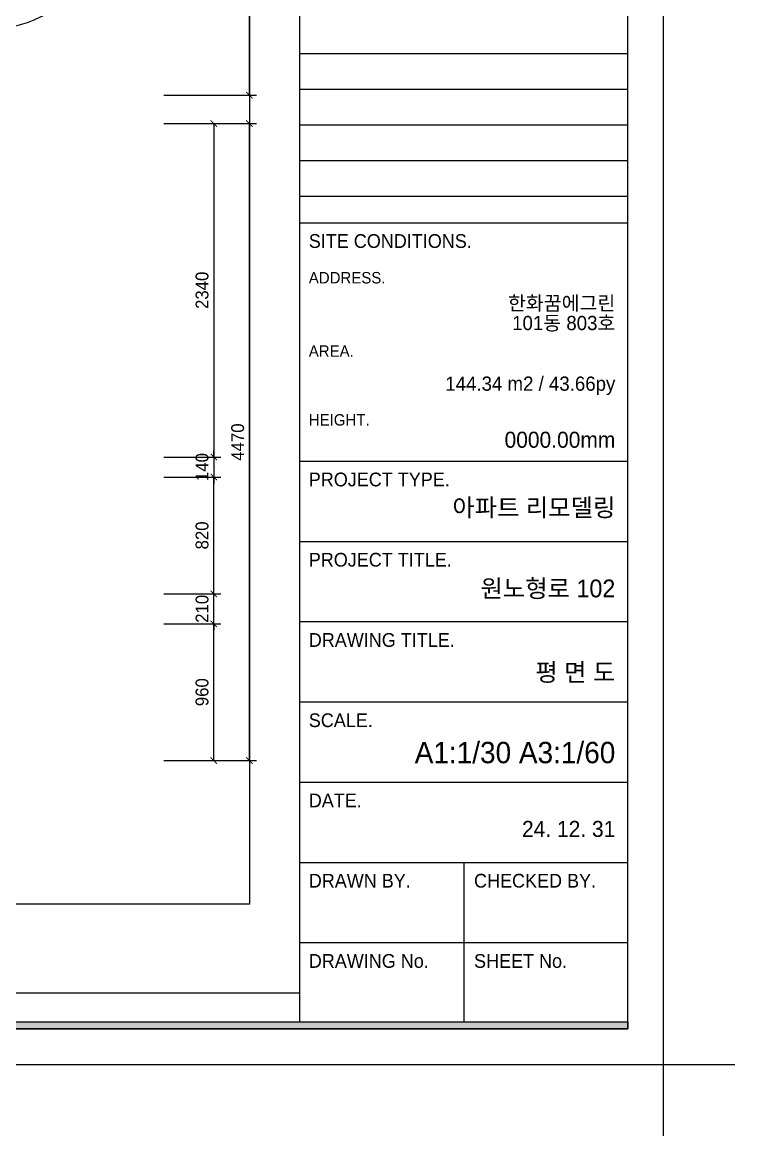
# Model space of a CAD drawing. Header units: millimetres. Extents: x -551172 to 232469, y -3435 to 261611.
# Drawn here: x 132580 to 137579, y 78703 to 86516 of the extents above; entities that cross this region are included whole.
import ezdxf
from ezdxf.enums import TextEntityAlignment as Align

# ---------------------------------------------------------------- set-up
doc = ezdxf.new("R2010")
doc.units = ezdxf.units.MM
doc.header["$LTSCALE"] = 10
doc.header["$PDMODE"] = 3
doc.layers.get('DEFPOINTS').update_dxf_attribs({"color": 248})
for name, color, linetype in [('07-DIM WAL', 5, 'Continuous'), ('F-SYM', 7, 'Continuous'), ('FORM(YOURNAME)-11', 1, 'Continuous'), ('도면층5', 5, 'Continuous')]:
    doc.layers.add(name, color=color, linetype=linetype)
doc.styles.add('YOURNAME', font='HY울릉도M.TTF')
doc.dimstyles.new('YOURNAME-50', dxfattribs={"dimscale": 50, "dimtxt": 1.8, "dimasz": 0.9, "dimexe": 1, "dimexo": 3, "dimgap": 0.7, "dimtad": 1, "dimdec": 0, "dimzin": 0, "dimdsep": 46, "dimtxsty": 'YOURNAME', "dimblk": 'ARCHTICK', "dimcen": 0, "dimclrd": 1, "dimclre": 1, "dimclrt": 7, "dimadec": 0, "dimazin": 0, "dimtfac": 1, "dimtdec": 0, "dimtix": 1, "dimtmove": 2, "dimatfit": 3, "dimldrblk": 'ARCHTICK', "dimfxl": 1, "dimtolj": 1, "dimtzin": 0, "dimarcsym": 0})

# ---------------------------------------------------------------- blocks, each defined once
blk = doc.blocks.new('FORM-PLAN')
at = {"layer": 'FORM(YOURNAME)-11'}
h = blk.add_hatch(color=256, dxfattribs=at)
h.dxf.hatch_style = 1
h.paths.add_polyline_path([(-71444, 55115), (10556, 55115), (10556, 54915), (-71444, 54915)])
h.paths.add_polyline_path([(-71444, -2085), (10556, -2085), (10556, -2285), (-71444, -2285)])
at = {"layer": 'DEFPOINTS', "color": 158}
for p, q in [((1346, 54915), (1346, -2085)), ((1346, -1285), (-71444, -1285))]:
    blk.add_line(p, q, dxfattribs=at)
for points in [[(-71444, -2285), (10556, -2285), (10556, 55115), (-71444, 55115)], [(-69444, 53115), (-64, 53115), (-64, 1215), (-69444, 1215)]]:
    blk.add_lwpolyline(points, close=True, dxfattribs=at)
at = {"layer": 'DEFPOINTS', "color": 1}
blk.add_lwpolyline([(11556, -5285), (11556, -3285), (13556, -3285)], dxfattribs=at)
at = {"layer": 'FORM(YOURNAME)-11', "color": 14}
for p, q in [((1346, 25093), (10556, 25093)), ((1346, 24093), (10556, 24093)), ((1346, 23093), (10556, 23093)), ((1346, 22093), (10556, 22093)), ((1346, 21093), (10556, 21093)), ((1346, 20344), (10556, 20344)), ((1346, 13651), (10556, 13651)), ((1346, 11398), (10556, 11398)), ((1346, 9146), (10556, 9146)), ((1346, 6893), (10556, 6893)), ((1346, 4641), (10556, 4641)), ((1346, 2388), (10556, 2388)), ((5951, 2388), (5951, -2085)), ((1346, 136), (10556, 136))]:
    blk.add_line(p, q, dxfattribs=at)
at = {"layer": 'FORM(YOURNAME)-11', "color": 250}
blk.add_lwpolyline([(-72444, -3285), (11556, -3285), (11556, 56115), (-72444, 56115)], close=True, dxfattribs=at)
at = {"layer": 'FORM(YOURNAME)-11'}
blk.add_lwpolyline([(-71444, -2085), (10556, -2085), (10556, -2285), (-71444, -2285)], close=True, dxfattribs=at)
at = {"layer": 'FORM(YOURNAME)-11', "color": 14, "style": 'YOURNAME'}
for s, height, p in [('SITE CONDITIONS.', 386.14, (1603, 19829)), ('PROJECT TYPE.', 386.14, (1603, 13136)), ('PROJECT TITLE.', 386.14, (1603, 10883)), ('DRAWING TITLE.', 386.14, (1603, 8631)), ('SCALE.', 386.1, (1603, 6378)), ('DATE.', 386.1, (1603, 4126)), ('DRAWN BY.', 386.1, (1603, 1873)), ('CHECKED BY.', 386.14, (6240, 1873)), ('DRAWING No.', 386.14, (1603, -379)), ('SHEET No.', 386.1, (6240, -379))]:
    blk.add_text(s, height=height, dxfattribs=at).set_placement(p, align=Align.MIDDLE_LEFT)
at = {"layer": 'FORM(YOURNAME)-11', "color": 251, "style": 'YOURNAME'}
for s, p in [('ADDRESS.', (1603, 18799)), ('AREA.', (1603, 16740)), ('HEIGHT.', (1603, 14809))]:
    blk.add_text(s, height=321.8, dxfattribs=at).set_placement(p, align=Align.MIDDLE_LEFT)
at = {"layer": 'FORM(YOURNAME)-11', "color": 3, "style": 'YOURNAME'}
for tag, height, p in [('1', 450, (9905, 18188)), ('2', 450, (9905, 17544)), ('3', 450, (9905, 16257)), ('4', 450, (9905, 14326)), ('5', 515, (9905, 12009)), ('6', 515, (9905, 9757)), ('7', 515, (9905, 7504)), ('8', 515, (9905, 5252)), ('9', 515, (9905, 2999)), ('10', 515, (5655, 811)), ('11', 515, (9905, 747)), ('12', 515, (5655, -1441)), ('13', 515, (9905, -1441))]:
    blk.add_attdef(tag, text='', height=height, dxfattribs=at).set_placement(p, align=Align.MIDDLE_RIGHT)
blk = doc.blocks.new('_ArchTick')
at = {"color": 0, "linetype": 'ByBlock', "const_width": 0.15}
blk.add_lwpolyline([(-0.5, -0.5), (0.5, 0.5)], dxfattribs=at)
blk = doc.blocks.new('*D620')
at = {"layer": '07-DIM WAL', "color": 1, "lineweight": -2, "transparency": 16777216}
for p, q in [((133573.9, 85805.3), (134223.9, 85805.3)), ((134173.9, 81335.3), (134173.9, 85805.3)), ((133573.9, 81335.3), (134223.9, 81335.3))]:
    blk.add_line(p, q, dxfattribs=at)
at = {"layer": 'DEFPOINTS', "color": 0, "transparency": 16777216}
for p in [(133423.9, 85805.3), (134173.9, 85805.3), (133423.9, 81335.3)]:
    blk.add_point(p, dxfattribs=at)
at = {"layer": '07-DIM WAL', "color": 1, "lineweight": -2, "transparency": 16777216, "xscale": 45, "yscale": 45, "zscale": 45}
for p, rotation in [((134173.9, 85805.3), 90), ((134173.9, 81335.3), 270)]:
    blk.add_blockref('_ArchTick', p, dxfattribs=dict(at, rotation=rotation))
at = {"layer": '07-DIM WAL', "color": 7, "transparency": 16777216, "insert": (134092.1, 83570.3), "char_height": 90, "attachment_point": 5, "rotation": 90, "style": 'YOURNAME'}
blk.add_mtext('\\A1;4470', dxfattribs=at)
blk = doc.blocks.new('*D621')
at = {"layer": '07-DIM WAL', "color": 1, "lineweight": -2, "transparency": 16777216}
for p, q in [((133573.9, 87535.3), (134223.9, 87535.3)), ((134173.9, 86005.3), (134173.9, 87535.3)), ((133573.9, 86005.3), (134223.9, 86005.3))]:
    blk.add_line(p, q, dxfattribs=at)
at = {"layer": 'DEFPOINTS', "color": 0, "transparency": 16777216}
for p in [(133423.9, 87535.3), (134173.9, 87535.3), (133423.9, 86005.3)]:
    blk.add_point(p, dxfattribs=at)
at = {"layer": '07-DIM WAL', "color": 1, "lineweight": -2, "transparency": 16777216, "xscale": 45, "yscale": 45, "zscale": 45}
for p, rotation in [((134173.9, 87535.3), 90), ((134173.9, 86005.3), 270)]:
    blk.add_blockref('_ArchTick', p, dxfattribs=dict(at, rotation=rotation))
at = {"layer": '07-DIM WAL', "color": 7, "transparency": 16777216, "insert": (134092.1, 86770.3), "char_height": 90, "attachment_point": 5, "rotation": 90, "style": 'YOURNAME'}
blk.add_mtext('\\A1;1530', dxfattribs=at)
blk = doc.blocks.new('*D626')
at = {"layer": '07-DIM WAL', "color": 1, "lineweight": -2, "transparency": 16777216}
for p, q in [((133573.9, 85805.3), (133973.9, 85805.3)), ((133923.9, 85805.3), (133923.9, 83465.3)), ((133573.9, 83465.3), (133973.9, 83465.3))]:
    blk.add_line(p, q, dxfattribs=at)
at = {"layer": 'DEFPOINTS', "color": 0, "transparency": 16777216}
for p in [(133423.9, 85805.3), (133423.9, 83465.3), (133923.9, 83465.3)]:
    blk.add_point(p, dxfattribs=at)
at = {"layer": '07-DIM WAL', "color": 1, "lineweight": -2, "transparency": 16777216, "xscale": 45, "yscale": 45, "zscale": 45}
for p, rotation in [((133923.9, 85805.3), 90), ((133923.9, 83465.3), 270)]:
    blk.add_blockref('_ArchTick', p, dxfattribs=dict(at, rotation=rotation))
at = {"layer": '07-DIM WAL', "color": 7, "transparency": 16777216, "insert": (133842.1, 84635.3), "char_height": 90, "attachment_point": 5, "rotation": 90, "style": 'YOURNAME'}
blk.add_mtext('\\A1;2340', dxfattribs=at)
blk = doc.blocks.new('*D627')
at = {"layer": '07-DIM WAL', "color": 1, "lineweight": -2, "transparency": 16777216}
for p, q in [((133573.9, 82295.3), (133973.9, 82295.3)), ((133923.9, 81335.3), (133923.9, 82295.3)), ((133573.9, 81335.3), (133973.9, 81335.3))]:
    blk.add_line(p, q, dxfattribs=at)
at = {"layer": 'DEFPOINTS', "color": 0, "transparency": 16777216}
for p in [(133423.9, 82295.3), (133923.9, 82295.3), (133423.9, 81335.3)]:
    blk.add_point(p, dxfattribs=at)
at = {"layer": '07-DIM WAL', "color": 1, "lineweight": -2, "transparency": 16777216, "xscale": 45, "yscale": 45, "zscale": 45}
for p, rotation in [((133923.9, 82295.3), 90), ((133923.9, 81335.3), 270)]:
    blk.add_blockref('_ArchTick', p, dxfattribs=dict(at, rotation=rotation))
at = {"layer": '07-DIM WAL', "color": 7, "transparency": 16777216, "insert": (133842, 81815.3), "char_height": 90, "attachment_point": 5, "rotation": 90, "style": 'YOURNAME'}
blk.add_mtext('\\A1;960', dxfattribs=at)
blk = doc.blocks.new('*D628')
at = {"layer": '07-DIM WAL', "color": 1, "lineweight": -2, "transparency": 16777216}
for p, q in [((133923.9, 82505.3), (133923.9, 82550.3)), ((133573.9, 82505.3), (133973.9, 82505.3)), ((133923.9, 82295.3), (133923.9, 82505.3)), ((133573.9, 82295.3), (133973.9, 82295.3)), ((133923.9, 82295.3), (133923.9, 82250.3))]:
    blk.add_line(p, q, dxfattribs=at)
at = {"layer": 'DEFPOINTS', "color": 0, "transparency": 16777216}
for p in [(133423.9, 82505.3), (133923.9, 82505.3), (133423.9, 82295.3)]:
    blk.add_point(p, dxfattribs=at)
at = {"layer": '07-DIM WAL', "color": 1, "lineweight": -2, "transparency": 16777216, "xscale": 45, "yscale": 45, "zscale": 45}
for p, rotation in [((133923.9, 82505.3), 270), ((133923.9, 82295.3), 90)]:
    blk.add_blockref('_ArchTick', p, dxfattribs=dict(at, rotation=rotation))
at = {"layer": '07-DIM WAL', "color": 7, "transparency": 16777216, "insert": (133842.1, 82400.3), "char_height": 90, "attachment_point": 5, "rotation": 90, "style": 'YOURNAME'}
blk.add_mtext('\\A1;210', dxfattribs=at)
blk = doc.blocks.new('*D629')
at = {"layer": '07-DIM WAL', "color": 1, "lineweight": -2, "transparency": 16777216}
for p, q in [((133573.9, 83325.3), (133973.9, 83325.3)), ((133923.9, 82505.3), (133923.9, 83325.3)), ((133573.9, 82505.3), (133973.9, 82505.3))]:
    blk.add_line(p, q, dxfattribs=at)
at = {"layer": 'DEFPOINTS', "color": 0, "transparency": 16777216}
for p in [(133423.9, 83325.3), (133923.9, 83325.3), (133423.9, 82505.3)]:
    blk.add_point(p, dxfattribs=at)
at = {"layer": '07-DIM WAL', "color": 1, "lineweight": -2, "transparency": 16777216, "xscale": 45, "yscale": 45, "zscale": 45}
for p, rotation in [((133923.9, 83325.3), 90), ((133923.9, 82505.3), 270)]:
    blk.add_blockref('_ArchTick', p, dxfattribs=dict(at, rotation=rotation))
at = {"layer": '07-DIM WAL', "color": 7, "transparency": 16777216, "insert": (133842, 82915.3), "char_height": 90, "attachment_point": 5, "rotation": 90, "style": 'YOURNAME'}
blk.add_mtext('\\A1;820', dxfattribs=at)
blk = doc.blocks.new('*D630')
at = {"layer": '07-DIM WAL', "color": 1, "lineweight": -2, "transparency": 16777216}
for p, q in [((133573.9, 83465.3), (133973.9, 83465.3)), ((133923.9, 83465.3), (133923.9, 83510.3)), ((133923.9, 83465.3), (133923.9, 83325.3)), ((133573.9, 83325.3), (133973.9, 83325.3)), ((133923.9, 83325.3), (133923.9, 83280.3))]:
    blk.add_line(p, q, dxfattribs=at)
at = {"layer": 'DEFPOINTS', "color": 0, "transparency": 16777216}
for p in [(133423.9, 83465.3), (133423.9, 83325.3), (133923.9, 83325.3)]:
    blk.add_point(p, dxfattribs=at)
at = {"layer": '07-DIM WAL', "color": 1, "lineweight": -2, "transparency": 16777216, "xscale": 45, "yscale": 45, "zscale": 45}
for p, rotation in [((133923.9, 83465.3), 270), ((133923.9, 83325.3), 90)]:
    blk.add_blockref('_ArchTick', p, dxfattribs=dict(at, rotation=rotation))
at = {"layer": '07-DIM WAL', "color": 7, "transparency": 16777216, "insert": (133842.1, 83395.3), "char_height": 90, "attachment_point": 5, "rotation": 90, "style": 'YOURNAME'}
blk.add_mtext('\\A1;140', dxfattribs=at)

msp = doc.modelspace()

# ---------------------------------------------------------------- linework, layer by layer
at = {"layer": '도면층5'}
msp.add_arc((132266, 87500.4), 1045.1, 269.74486, 358.62483, dxfattribs=at)

# ---------------------------------------------------------------- block references
at = {"layer": 'F-SYM'}
ref = msp.add_blockref('FORM-PLAN', (134189.9, 80024), dxfattribs=dict(at, xscale=0.2500000000000001, yscale=0.2500000000000001, zscale=0.2500000000000001))
ref.add_attrib('4', '0000.00mm', dxfattribs={"layer": 'FORM(YOURNAME)-11', "color": 3, "height": 112.5, "style": 'YOURNAME'}).set_placement((136741.2, 83586.8), align=Align.MIDDLE_RIGHT)
ref.add_attrib('3', '144.34 m2 / 43.66py', dxfattribs={"layer": 'FORM(YOURNAME)-11', "color": 3, "height": 100, "style": 'YOURNAME'}).set_placement((136741.2, 83980.5), align=Align.MIDDLE_RIGHT)
ref.add_attrib('2', '101동 803호', dxfattribs={"layer": 'FORM(YOURNAME)-11', "color": 3, "height": 100, "style": 'YOURNAME'}).set_placement((136741.2, 84406), align=Align.MIDDLE_RIGHT)
ref.add_attrib('1', '한화꿈에그린', dxfattribs={"layer": 'FORM(YOURNAME)-11', "color": 3, "height": 100, "style": 'YOURNAME'}).set_placement((136741.2, 84545.4), align=Align.MIDDLE_RIGHT)
ref.add_attrib('5', '아파트 리모델링', dxfattribs={"layer": 'FORM(YOURNAME)-11', "color": 3, "height": 125, "style": 'YOURNAME'}).set_placement((136741.2, 83110.7), align=Align.MIDDLE_RIGHT)
ref.add_attrib('6', '원노형로 102', dxfattribs={"layer": 'FORM(YOURNAME)-11', "color": 3, "height": 125, "style": 'YOURNAME'}).set_placement((136741.2, 82543.4), align=Align.MIDDLE_RIGHT)
ref.add_attrib('7', '평 면 도', dxfattribs={"layer": 'FORM(YOURNAME)-11', "color": 3, "height": 125, "style": 'YOURNAME'}).set_placement((136741.2, 81955.6), align=Align.MIDDLE_RIGHT)
ref.add_attrib('8', 'A1:1/30 A3:1/60', dxfattribs={"layer": 'FORM(YOURNAME)-11', "color": 3, "height": 150, "style": 'YOURNAME'}).set_placement((136741.2, 81391.8), align=Align.MIDDLE_RIGHT)
ref.add_attrib('9', '24. 12. 31', dxfattribs={"layer": 'FORM(YOURNAME)-11', "color": 3, "height": 112.5, "style": 'YOURNAME'}).set_placement((136741.2, 80856), align=Align.MIDDLE_RIGHT)

# ---------------------------------------------------------------- dimensions: what is measured, and where the dimension line sits
at = {"layer": '07-DIM WAL'}
for base, p1, p2, picture, middle in [((134173.9, 87535.3), (133423.9, 86005.3), (133423.9, 87535.3), '*D621', (134092.1, 86770.3)), ((134173.9, 85805.3), (133423.9, 81335.3), (133423.9, 85805.3), '*D620', (134092.1, 83570.3)), ((133923.9, 83465.3), (133423.9, 85805.3), (133423.9, 83465.3), '*D626', (133842.1, 84635.3)), ((133923.9, 83325.3), (133423.9, 83465.3), (133423.9, 83325.3), '*D630', (133842.1, 83395.3)), ((133923.9, 83325.3), (133423.9, 82505.3), (133423.9, 83325.3), '*D629', (133842, 82915.3)), ((133923.9, 82505.3), (133423.9, 82295.3), (133423.9, 82505.3), '*D628', (133842.1, 82400.3)), ((133923.9, 82295.3), (133423.9, 81335.3), (133423.9, 82295.3), '*D627', (133842, 81815.3))]:
    dim = msp.add_linear_dim(base=base, p1=p1, p2=p2, angle=90, dimstyle='YOURNAME-50', dxfattribs=at)
    dim.commit()
    dim.dimension.update_dxf_attribs({"geometry": picture, "text_midpoint": middle})

doc.saveas('drawing.dxf')
